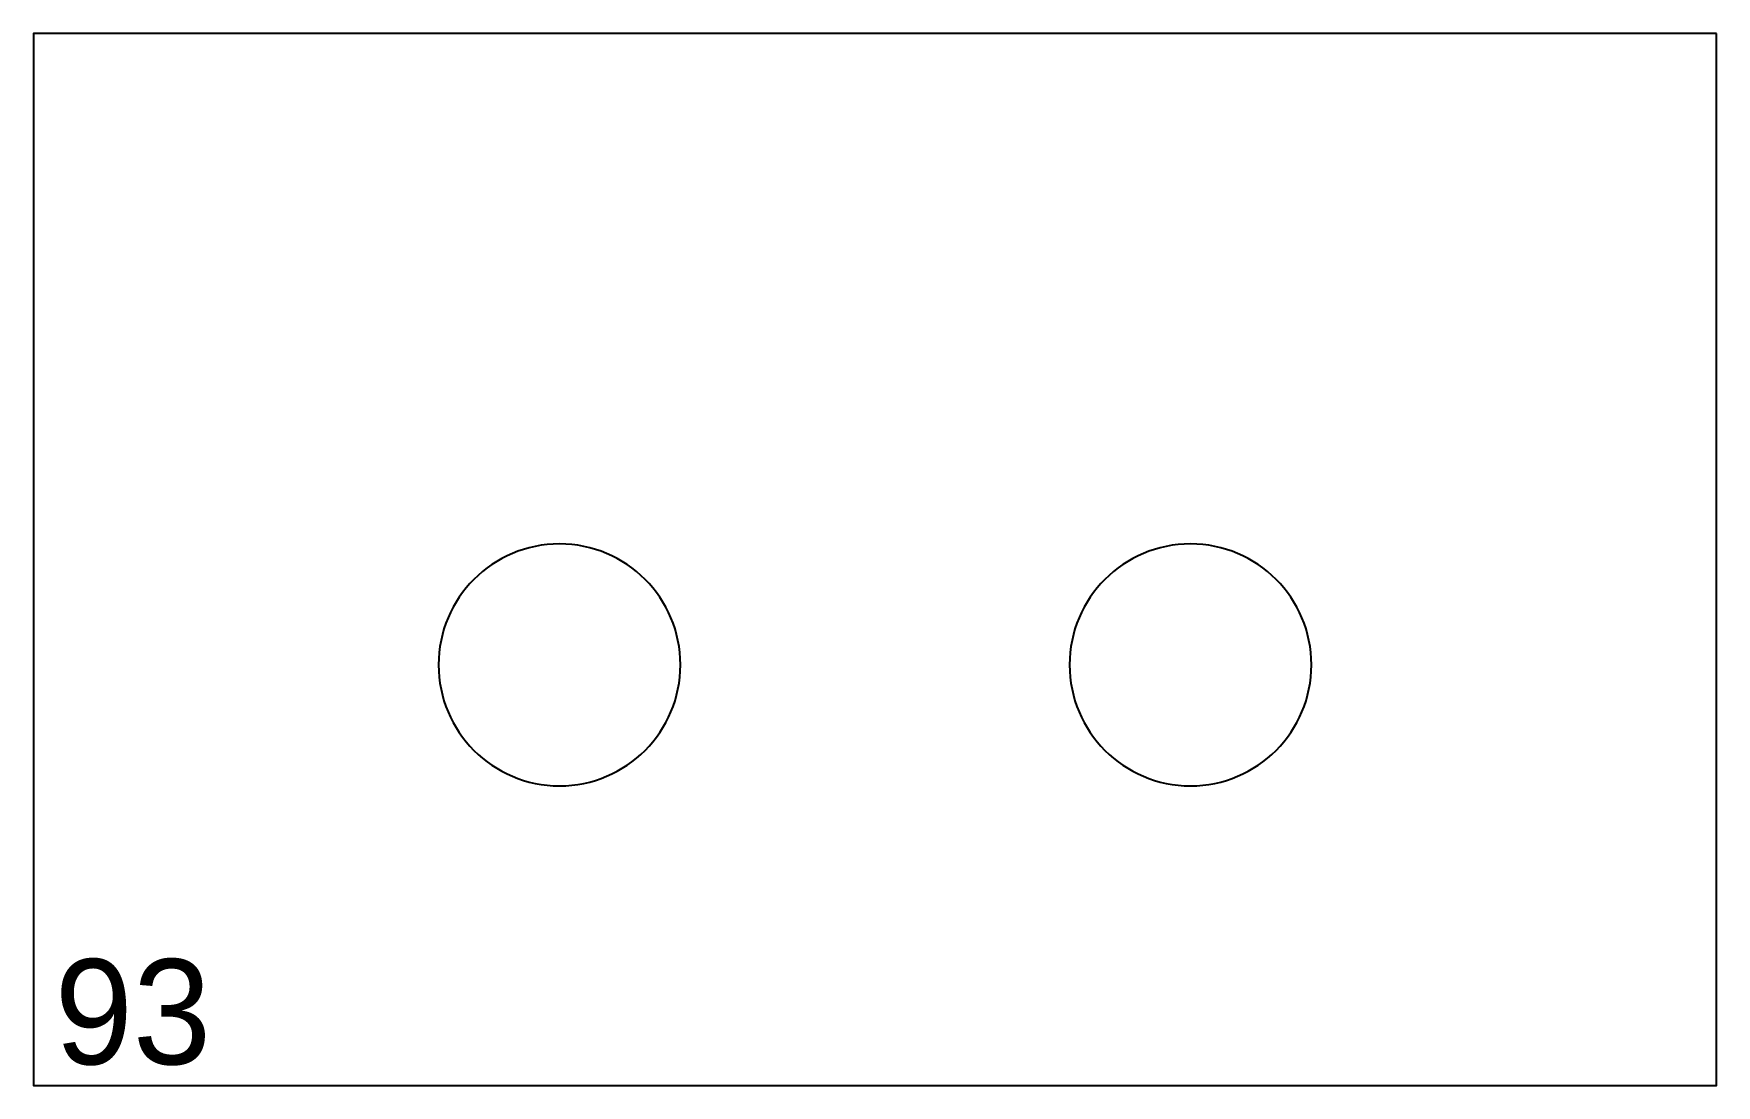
# Model space of a CAD drawing. Header units: millimetres. Extents: x 0 to 160, y 0 to 100.
import ezdxf

# ---------------------------------------------------------------- set-up
doc = ezdxf.new("R2010")
doc.units = ezdxf.units.MM
doc.header["$MEASUREMENT"] = 0
for name, color, linetype in [('ВнешнийКонтур', 7, 'Continuous'), ('Закомментировано', 7, 'Continuous'), ('Нумерация', 7, 'Continuous'), ('Отверстие', 7, 'Continuous')]:
    doc.layers.add(name, color=color, linetype=linetype)

msp = doc.modelspace()

# ---------------------------------------------------------------- linework, layer by layer
at = {"layer": 'ВнешнийКонтур', "color": 0, "linetype": 'Continuous'}
msp.add_lwpolyline([(160, 100), (0, 100), (0, 0), (160, 0)], close=True, dxfattribs=at)
at = {"layer": 'Закомментировано', "color": 1, "linetype": 'Continuous'}
for points in [[(61.5, 39.98, 1), (38.5, 39.98, 1), (61.5, 39.98)], [(121.5, 39.98, 1), (98.5, 39.98, 1), (121.5, 39.98)]]:
    msp.add_lwpolyline(points, format="xyb", dxfattribs=at)
at = {"layer": 'Отверстие', "color": 0, "linetype": 'Continuous'}
for points in [[(61.5, 39.98, 1), (38.5, 39.98, 1), (61.5, 39.98)], [(121.5, 39.98, 1), (98.5, 39.98, 1), (121.5, 39.98)]]:
    msp.add_lwpolyline(points, format="xyb", dxfattribs=at)

# ---------------------------------------------------------------- texts
at = {"layer": 'Нумерация', "color": 0, "linetype": 'Continuous'}
msp.add_text('93', height=10, dxfattribs=at).set_placement((2, 2))

doc.saveas('drawing.dxf')
